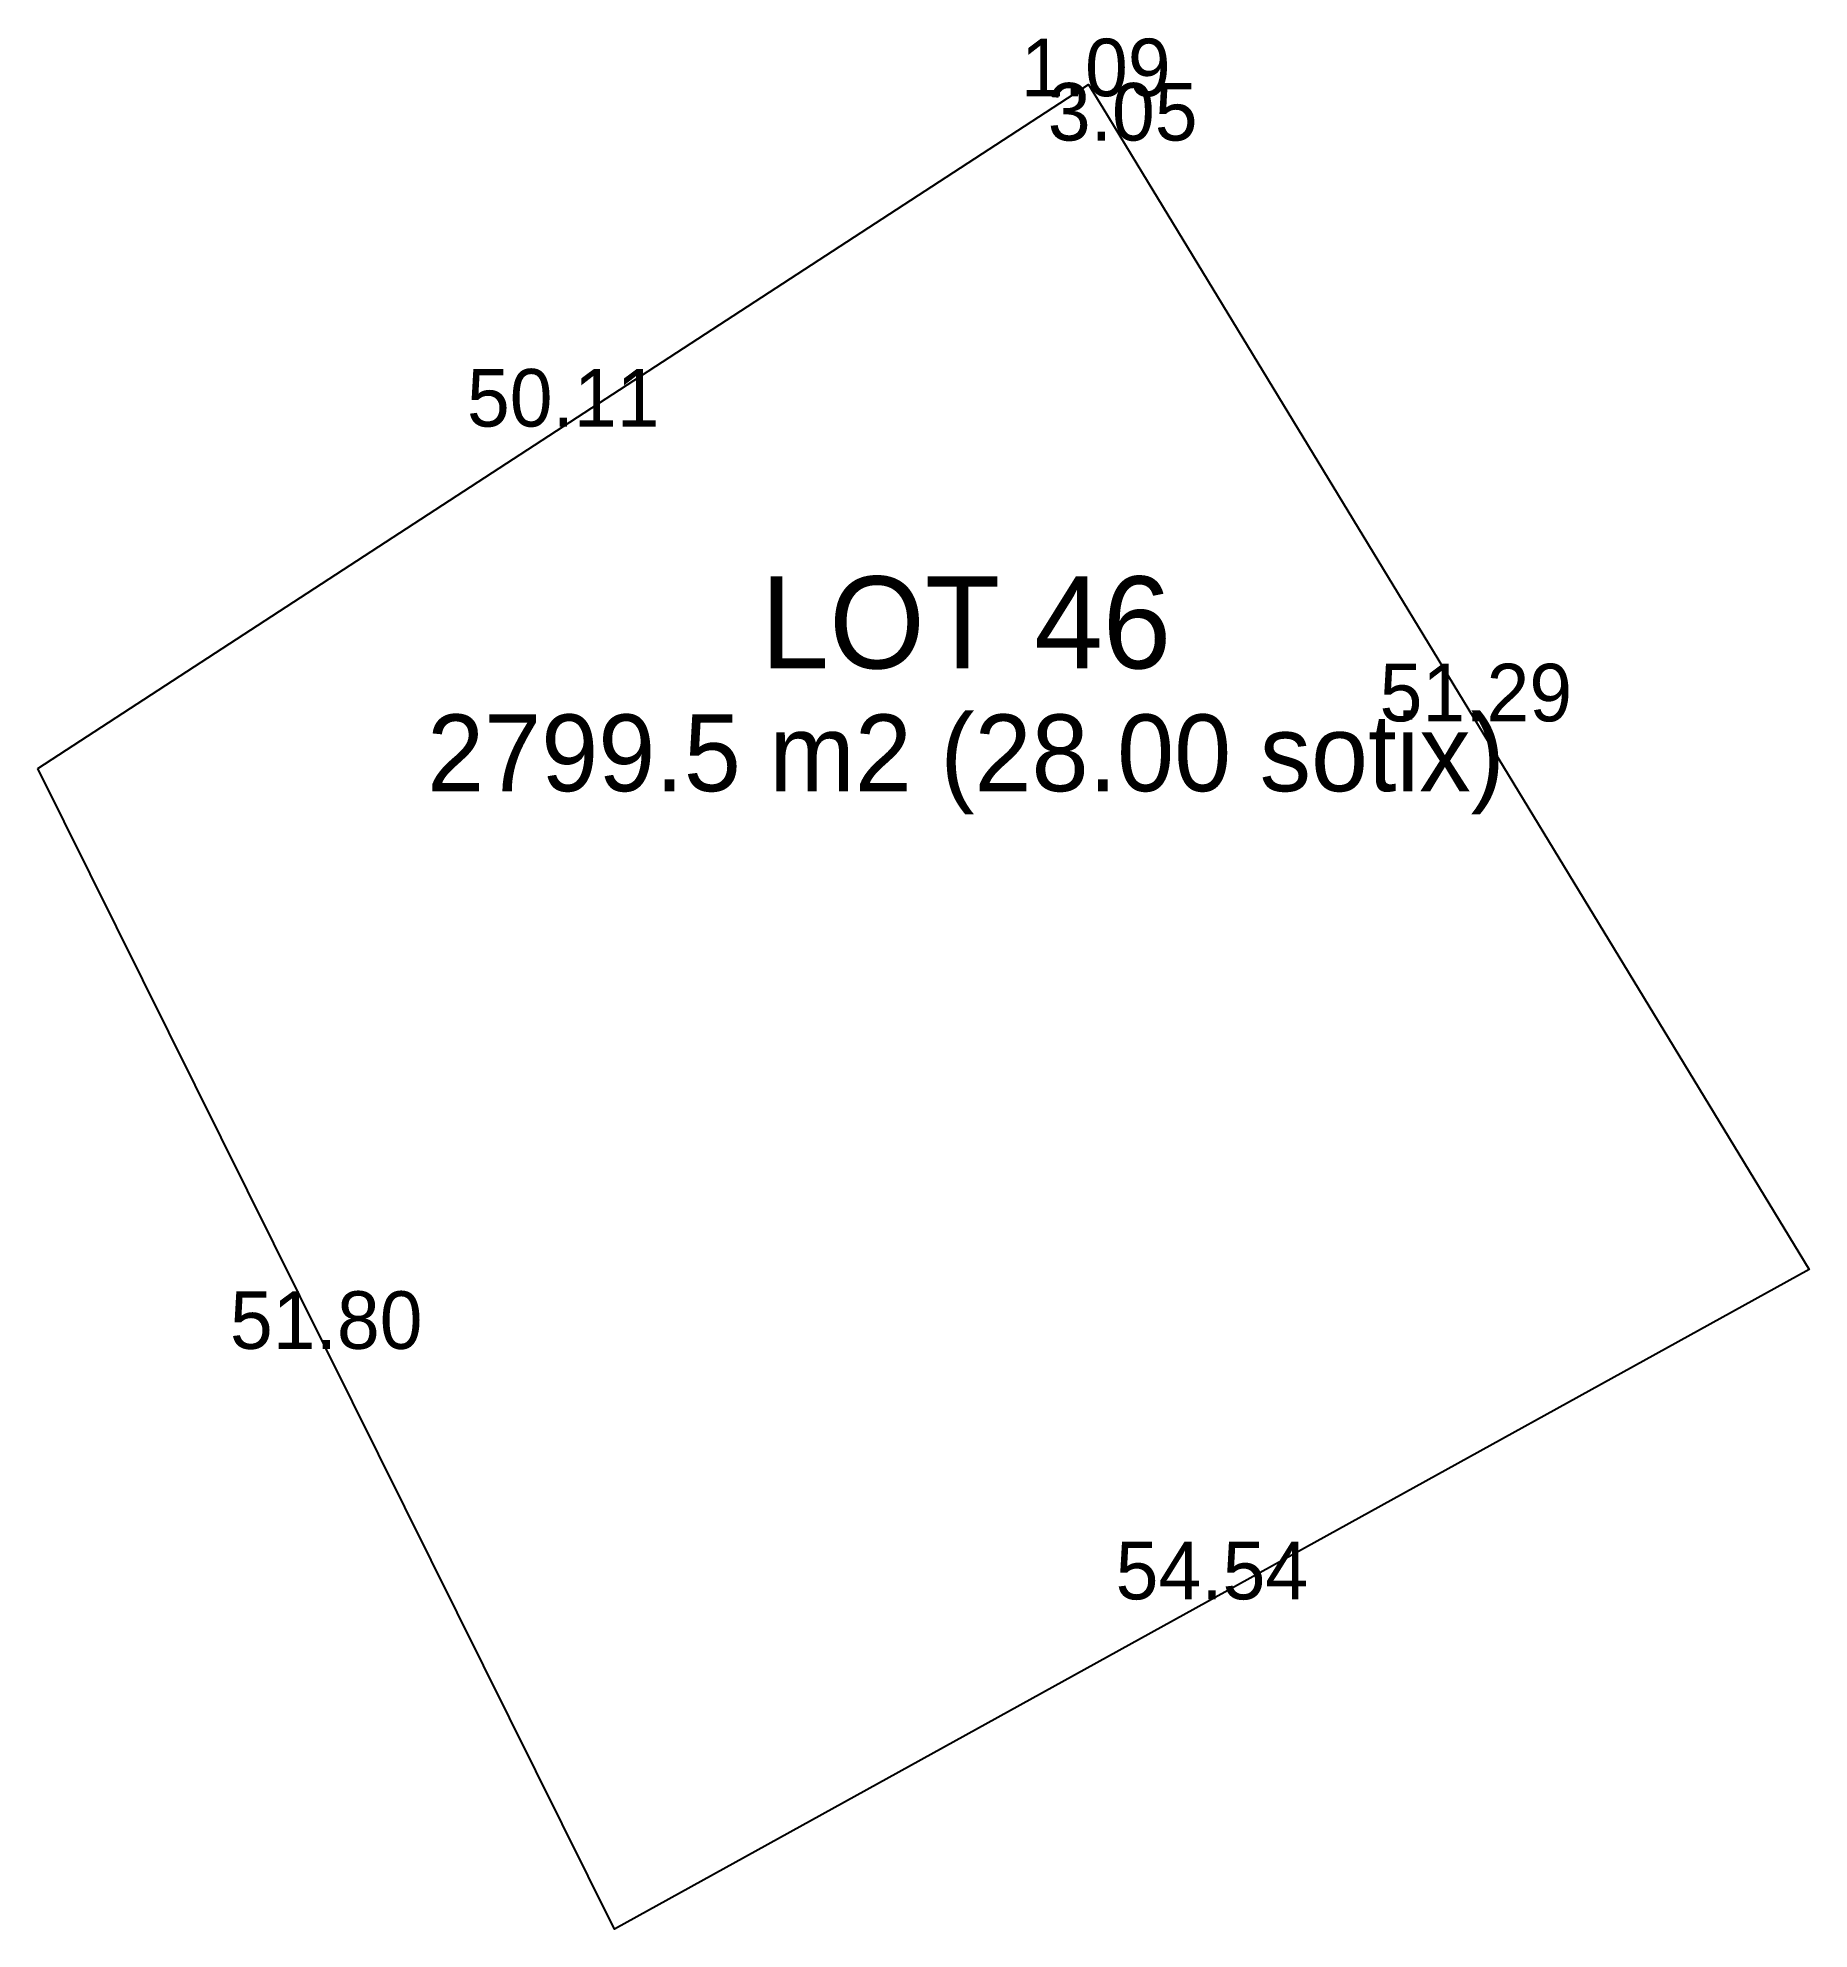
# Model space of a CAD drawing. Header units: metres. Extents: x -37.1 to 33.7, y -48.2 to 27.4.
import ezdxf
from ezdxf.enums import TextEntityAlignment as Align

# ---------------------------------------------------------------- set-up
doc = ezdxf.new("R2010")
doc.units = ezdxf.units.M

msp = doc.modelspace()

# ---------------------------------------------------------------- linework, layer by layer
at = {"layer": 'LOTS'}
msp.add_lwpolyline([(-37.096, -1.8546), (4.9046, 25.4832), (5.4726, 24.5492), (7.0576, 21.9424), (33.7027, -21.8784), (-14.0416, -48.2419)], close=True, dxfattribs=at)

# ---------------------------------------------------------------- texts
at = {"layer": 'DIMS'}
for s, p in [('1.09', (5.1886, 25.0162)), ('3.05', (6.2651, 23.2458)), ('50.11', (-16.0957, 11.8143)), ('51.29', (20.3802, 0.032)), ('51.80', (-25.5688, -25.0482)), ('54.54', (9.8306, -35.0601))]:
    msp.add_text(s, height=2.3, dxfattribs=at).set_placement(p, align=Align.CENTER)
at = {"layer": 'LABELS'}
for s, height, p in [('LOT 46', 3.68, (0, 2.1465)), ('2799.5 m2 (28.00 sotix)', 3.066, (0, -2.7598))]:
    msp.add_text(s, height=height, dxfattribs=at).set_placement(p, align=Align.CENTER)

doc.saveas('drawing.dxf')
